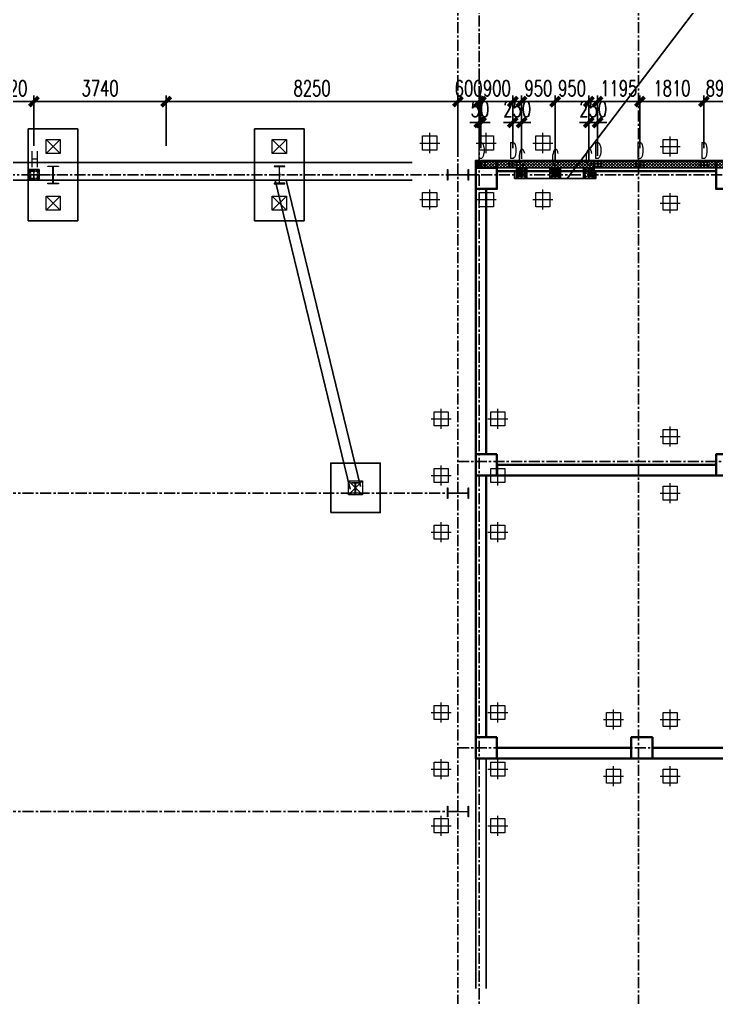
# Model space of a CAD drawing. Extents: x 782294 to 1727252, y -631030 to 17645.
# Drawn here: x 1106699 to 1126406, y -179187 to -151541 of the extents above; entities that cross this region are included whole.
import ezdxf

# ---------------------------------------------------------------- set-up
doc = ezdxf.new("R2010")
doc.units = 0
doc.linetypes.add('CENTER', pattern=[2, 1.25, -0.25, 0.25, -0.25])
doc.layers.get('Defpoints').update_dxf_attribs({"color": 210})
for name, color, linetype in [('!ZN1-填充-8', 8, 'Continuous'), ('!ZN3-铝板幕墙-3', 3, 'Continuous'), ('2钢材断面', 2, 'Continuous'), ('30预埋件', 30, 'Continuous'), ('40钢材投影', 40, 'Continuous'), ('ALT_CEN-0-30', 1, 'CENTER'), ('DIM', 173, 'Continuous'), ('DOTE', 1, 'CENTER'), ('S-BKL', 4, 'Continuous'), ('S-DOTE1', 140, 'CENTER'), ('S-HATCH1-W', 252, 'Continuous'), ('结构轮廓线', 1, 'Continuous')]:
    doc.layers.add(name, color=color, linetype=linetype)
for name, color, linetype, lineweight in [('S-col', 2, 'Continuous', 0), ('S-zhuang', 1, 'Continuous', 0), ('砼墙', 3, 'Continuous', 35), ('砼柱', 2, 'Continuous', 35)]:
    doc.layers.add(name, color=color, linetype=linetype, lineweight=lineweight)
doc.layers.add('疑问', color=1, linetype='Continuous', plot=False)
doc.styles.add('DHTEXT-1', font='romans.shx', dxfattribs={"width": 0.7, "bigfont": 'chinese.shx'})
doc.dimstyles.new('ZN175', dxfattribs={"dimscale": 175, "dimtxt": 2.5, "dimasz": 1.5, "dimexe": 1, "dimexo": 2, "dimgap": 0.9, "dimtad": 1, "dimdec": 0, "dimdsep": 46, "dimtxsty": 'DHTEXT-1', "dimblk": 'ARCHTICK', "dimcen": 2.5, "dimclrd": 173, "dimclre": 173, "dimclrt": 7, "dimazin": 2, "dimtfac": 1, "dimtdec": 0, "dimtix": 1, "dimtmove": 2, "dimatfit": 3, "dimfxl": 0, "dimtolj": 1, "dimtzin": 0, "dimarcsym": 0})

# ---------------------------------------------------------------- blocks, each defined once
blk = doc.blocks.new('20250901082728')
at = {"layer": 'DOTE', "ltscale": 250}
for p, q in [((109500, -5993.9), (109500, 99606.4)), ((114600, -5993.9), (114600, 99662.3)), ((110100, -5810), (110100, 98940.2)), ((133969.2, 90000), (-8092.2, 90000)), ((109500, 81900), (133969.2, 81900)), ((109500, 81000), (-8092.2, 81000)), ((109500, 73800), (133969.2, 73800)), ((109500, 72000), (-8092.2, 72000))]:
    blk.add_line(p, q, dxfattribs=at)
blk = doc.blocks.new('20250913105919')
at = {"layer": '疑问'}
blk.add_lwpolyline([(112585, 89900), (125709, 107149), (132693, 107149)], dxfattribs=at)
at = {"layer": '结构轮廓线', "color": 1, "ltscale": 5000}
blk.add_lwpolyline([(111100, 90100), (111100, 89900), (113400, 89900), (113400, 90100)], dxfattribs=at)
blk = doc.blocks.new('A$C6AFE39C8')
at = {"layer": '砼柱', "lineweight": 35}
for points in [[(-8200, 0), (-8800, 0), (-8800, -800), (-8200, -800)], [(-15000, -200), (-15600, -200), (-15600, -800), (-15000, -800)], [(-15000, -8300), (-15600, -8300), (-15600, -8900), (-15000, -8900)], [(-8200, -8300), (-8800, -8300), (-8800, -8900), (-8200, -8900)], [(-15000, -16300), (-15600, -16300), (-15600, -16900), (-15000, -16900)], [(-10600, -16300), (-11200, -16300), (-11200, -16900), (-10600, -16900)]]:
    blk.add_lwpolyline(points, close=True, dxfattribs=at)
blk = doc.blocks.new('A$C5b102a0f')
at = {"layer": '砼墙', "lineweight": 35}
for p, q in [((116800, 90400), (110600, 90400)), ((110600, 90100), (116800, 90100)), ((110000, 89600), (110000, 82100)), ((110300, 82100), (110300, 89600)), ((116800, 81800), (110600, 81800)), ((110000, 81500), (110000, 74100)), ((110300, 74100), (110300, 81500)), ((110600, 81500), (116800, 81500)), ((114400, 73800), (110600, 73800)), ((125000, 73800), (115000, 73800)), ((110600, 73500), (114400, 73500)), ((115000, 73500), (125000, 73500))]:
    blk.add_line(p, q, dxfattribs=at)
at = {"layer": 'S-col'}
blk.add_blockref('A$C6AFE39C8', (125600, 90400), dxfattribs=at)
blk = doc.blocks.new('20250903183753')
at = {"layer": '2钢材断面'}
for p, q in [((150, 0), (-150, 0)), ((-150, 0), (-150, -300)), ((150, -300), (150, 0)), ((-150, -300), (150, -300))]:
    blk.add_line(p, q, dxfattribs=at)
at = {"layer": '40钢材投影'}
for centre, radius in [((-100, -50), 12), ((-100, -150), 12), ((-100, -250), 12), ((-100, -50), 6), ((-100, -150), 6), ((-100, -250), 6), ((0, -50), 12), ((0, -150), 12), ((0, -250), 12), ((0, -50), 6), ((0, -150), 6), ((0, -250), 6), ((100, -50), 12), ((100, -150), 12), ((100, -251), 12), ((100, -50), 6), ((100, -150), 6), ((100, -251), 6)]:
    blk.add_circle(centre, radius, dxfattribs=at)
at = {"layer": 'ALT_CEN-0-30', "ltscale": 20}
for p, q in [((-100, 0), (-100, -300)), ((0, 0), (0, -300)), ((100, 0), (100, -300)), ((-150, -50), (150, -50)), ((-150, -150), (150, -150)), ((-150, -250), (150, -250))]:
    blk.add_line(p, q, dxfattribs=at)
blk = doc.blocks.new('20250903183821')
at = {"ltscale": 50}
blk.add_blockref('20250903183753', (0, 0), dxfattribs=at)
at = {"layer": '30预埋件', "style": 'DHTEXT-1', "text_generation_flag": 6, "width": 0.55}
blk.add_attdef('B', (-105, 65), '', height=450, rotation=180, dxfattribs=at)
blk = doc.blocks.new('234')
at = {"layer": '!ZN1-填充-8'}
h = blk.add_hatch(color=252, dxfattribs=at)
h.dxf.hatch_style = 1
h.paths.add_polyline_path([(-105, -10), (-113, -10), (-105, -18)])
h = blk.add_hatch(color=252, dxfattribs=at)
h.dxf.hatch_style = 1
h.paths.add_polyline_path([(-95, -18), (-105, -18), (-105, -10), (-95, -10)])
h = blk.add_hatch(color=252, dxfattribs=at)
h.dxf.hatch_style = 1
h.paths.add_polyline_path([(-95, -10), (-87, -10), (-95, -18)])
h = blk.add_hatch(color=252, dxfattribs=at)
h.dxf.hatch_style = 1
h.paths.add_polyline_path([(-5, -10), (-13, -10), (-5, -18)])
h = blk.add_hatch(color=252, dxfattribs=at)
h.dxf.hatch_style = 1
h.paths.add_polyline_path([(5, -18), (-5, -18), (-5, -10), (5, -10)])
h = blk.add_hatch(color=252, dxfattribs=at)
h.dxf.hatch_style = 1
h.paths.add_polyline_path([(5, -10), (13, -10), (5, -18)])
h = blk.add_hatch(color=252, dxfattribs=at)
h.dxf.hatch_style = 1
h.paths.add_polyline_path([(95, -10), (87, -10), (95, -18)])
h = blk.add_hatch(color=252, dxfattribs=at)
h.dxf.hatch_style = 1
h.paths.add_polyline_path([(105, -18), (95, -18), (95, -10), (105, -10)])
h = blk.add_hatch(color=252, dxfattribs=at)
h.dxf.hatch_style = 1
h.paths.add_polyline_path([(105, -10), (113, -10), (105, -18)])
at = {"layer": '2钢材断面'}
for p, q in [((-150, 0), (-150, -10)), ((150, 0), (-150, 0)), ((150, 0), (150, -10)), ((-94, -10), (-150, -10)), ((0, -10), (-94, -10)), ((106, -10), (0, -10)), ((150, -10), (106, -10))]:
    blk.add_line(p, q, dxfattribs=at)
at = {"layer": '40钢材投影'}
for p, q in [((-105, -18), (-113, -10)), ((-105, -10), (-105, -200)), ((-95, -200), (-105, -200)), ((-95, -10), (-95, -200)), ((-95, -18), (-87, -10)), ((-5, -18), (-13, -10)), ((-5, -10), (-5, -200)), ((5, -200), (-5, -200)), ((5, -10), (5, -200)), ((5, -18), (13, -10)), ((95, -18), (87, -10)), ((95, -10), (95, -200)), ((105, -200), (95, -200)), ((105, -10), (105, -200)), ((105, -18), (113, -10))]:
    blk.add_line(p, q, dxfattribs=at)
for points in [[(-95, -172), (-95, -150), (-85, -150), (-85, -200), (-95, -200), (-95, -184)], [(5, -172), (5, -150), (15, -150), (15, -200), (5, -200), (5, -184)], [(105, -172), (105, -150), (115, -150), (115, -200), (105, -200), (105, -184)]]:
    blk.add_lwpolyline(points, dxfattribs=at)
at = {"layer": 'ALT_CEN-0-30', "ltscale": 0.3}
for p, q in [((-100, 0), (-100, -215)), ((0, 0), (0, -215)), ((100, 0), (100, -215))]:
    blk.add_line(p, q, dxfattribs=at)
blk = doc.blocks.new('20250912151943')
at = {"layer": '40钢材投影', "color": 2, "ltscale": 500, "rotation": 180}
blk.add_blockref('234', (0, 0), dxfattribs=at)
at = {"layer": '30预埋件', "style": 'DHTEXT-1', "text_generation_flag": 6, "width": 0.55}
blk.add_attdef('B', (105, -65), '', height=450, dxfattribs=at)
blk = doc.blocks.new('20250913102435')
at = {"ltscale": 500}
for p, values in [((111300, 90200), {'B': 'C'}), ((112250, 90200), {'B': 'C'}), ((113200, 90200), {'B': 'C'}), ((97510, 90150), {'B': 'H'})]:
    blk.add_blockref('20250903183821', p, dxfattribs=at).add_auto_attribs(values)
at = {"layer": '结构轮廓线', "ltscale": 500, "rotation": 180}
for p in [(110150, 90400), (111050, 90400), (113450, 90400), (114645, 90400), (116455, 90400)]:
    blk.add_blockref('20250912151943', p, dxfattribs=at).add_auto_attribs({'B': 'D'})
blk = doc.blocks.new('_ArchTick')
at = {"color": 0, "linetype": 'ByBlock', "const_width": 0.4}
blk.add_lwpolyline([(-0.5, -0.5), (0.5, 0.5)], dxfattribs=at)
blk = doc.blocks.new('*D488')
at = {"layer": 'Defpoints', "color": 0, "ltscale": 1750, "transparency": 16777216}
for p in [(1120647, -153861), (1119747, -155531), (1120647, -155531)]:
    blk.add_point(p, dxfattribs=at)
at = {"layer": 'DIM', "color": 173, "linetype": 'ByBlock', "lineweight": -2, "ltscale": 1750, "transparency": 16777216}
for p, q in [((1119747, -155181), (1119747, -153686)), ((1120647, -155181), (1120647, -153686)), ((1119747, -153861), (1119485, -153861)), ((1119747, -153861), (1120647, -153861)), ((1120647, -153861), (1120910, -153861))]:
    blk.add_line(p, q, dxfattribs=at)
at = {"layer": 'DIM', "color": 173, "lineweight": -2, "ltscale": 1750, "transparency": 16777216, "xscale": 262.5, "yscale": 262.5, "zscale": 262.5}
blk.add_blockref('_ArchTick', (1119747, -153861), dxfattribs=at)
at = {"layer": 'DIM', "color": 173, "lineweight": -2, "ltscale": 1750, "transparency": 16777216, "xscale": 262.5, "yscale": 262.5, "zscale": 262.5, "rotation": 180}
blk.add_blockref('_ArchTick', (1120647, -153861), dxfattribs=at)
at = {"layer": 'DIM', "color": 7, "ltscale": 1750, "transparency": 16777216, "insert": (1120197, -153485), "char_height": 437.5, "attachment_point": 5, "style": 'DHTEXT-1'}
blk.add_mtext('\\A1;900', dxfattribs=at)
blk = doc.blocks.new('*D489')
at = {"layer": 'Defpoints', "color": 0, "ltscale": 1750, "transparency": 16777216}
for p in [(1119697, -153861), (1119097, -155461), (1119697, -155461)]:
    blk.add_point(p, dxfattribs=at)
at = {"layer": 'DIM', "color": 173, "linetype": 'ByBlock', "lineweight": -2, "ltscale": 1750, "transparency": 16777216}
for p, q in [((1119097, -155111), (1119097, -153686)), ((1119697, -155111), (1119697, -153686)), ((1119097, -153861), (1118835, -153861)), ((1119097, -153861), (1119697, -153861)), ((1119697, -153861), (1119960, -153861))]:
    blk.add_line(p, q, dxfattribs=at)
at = {"layer": 'DIM', "color": 173, "lineweight": -2, "ltscale": 1750, "transparency": 16777216, "xscale": 262.5, "yscale": 262.5, "zscale": 262.5}
blk.add_blockref('_ArchTick', (1119097, -153861), dxfattribs=at)
at = {"layer": 'DIM', "color": 173, "lineweight": -2, "ltscale": 1750, "transparency": 16777216, "xscale": 262.5, "yscale": 262.5, "zscale": 262.5, "rotation": 180}
blk.add_blockref('_ArchTick', (1119697, -153861), dxfattribs=at)
at = {"layer": 'DIM', "color": 7, "ltscale": 1750, "transparency": 16777216, "insert": (1119397, -153485), "char_height": 437.5, "attachment_point": 5, "style": 'DHTEXT-1'}
blk.add_mtext('\\A1;600', dxfattribs=at)
blk = doc.blocks.new('*D490')
at = {"layer": 'Defpoints', "color": 0, "ltscale": 1750, "transparency": 16777216}
for p in [(1119097, -153861), (1110847, -155461), (1119097, -155461)]:
    blk.add_point(p, dxfattribs=at)
at = {"layer": 'DIM', "color": 173, "linetype": 'ByBlock', "lineweight": -2, "ltscale": 1750, "transparency": 16777216}
for p, q in [((1110847, -155111), (1110847, -153686)), ((1119097, -155111), (1119097, -153686)), ((1110847, -153861), (1119097, -153861))]:
    blk.add_line(p, q, dxfattribs=at)
at = {"layer": 'DIM', "color": 173, "lineweight": -2, "ltscale": 1750, "transparency": 16777216, "xscale": 262.5, "yscale": 262.5, "zscale": 262.5, "rotation": 180}
blk.add_blockref('_ArchTick', (1110847, -153861), dxfattribs=at)
at = {"layer": 'DIM', "color": 173, "lineweight": -2, "ltscale": 1750, "transparency": 16777216, "xscale": 262.5, "yscale": 262.5, "zscale": 262.5}
blk.add_blockref('_ArchTick', (1119097, -153861), dxfattribs=at)
at = {"layer": 'DIM', "color": 7, "ltscale": 1750, "transparency": 16777216, "insert": (1114972, -153485), "char_height": 437.5, "attachment_point": 5, "style": 'DHTEXT-1'}
blk.add_mtext('\\A1;8250', dxfattribs=at)
blk = doc.blocks.new('*D491')
at = {"layer": 'Defpoints', "color": 0, "ltscale": 1750, "transparency": 16777216}
for p in [(1110847, -153861), (1107107, -155461), (1110847, -155461)]:
    blk.add_point(p, dxfattribs=at)
at = {"layer": 'DIM', "color": 173, "linetype": 'ByBlock', "lineweight": -2, "ltscale": 1750, "transparency": 16777216}
for p, q in [((1107107, -155111), (1107107, -153686)), ((1110847, -155111), (1110847, -153686)), ((1107107, -153861), (1110847, -153861))]:
    blk.add_line(p, q, dxfattribs=at)
at = {"layer": 'DIM', "color": 173, "lineweight": -2, "ltscale": 1750, "transparency": 16777216, "xscale": 262.5, "yscale": 262.5, "zscale": 262.5, "rotation": 180}
blk.add_blockref('_ArchTick', (1107107, -153861), dxfattribs=at)
at = {"layer": 'DIM', "color": 173, "lineweight": -2, "ltscale": 1750, "transparency": 16777216, "xscale": 262.5, "yscale": 262.5, "zscale": 262.5}
blk.add_blockref('_ArchTick', (1110847, -153861), dxfattribs=at)
at = {"layer": 'DIM', "color": 7, "ltscale": 1750, "transparency": 16777216, "insert": (1108977, -153485), "char_height": 437.5, "attachment_point": 5, "style": 'DHTEXT-1'}
blk.add_mtext('\\A1;3740', dxfattribs=at)
blk = doc.blocks.new('*D492')
at = {"layer": 'Defpoints', "color": 0, "ltscale": 1750, "transparency": 16777216}
for p in [(1107107, -153861), (1105687, -155461), (1107107, -155461)]:
    blk.add_point(p, dxfattribs=at)
at = {"layer": 'DIM', "color": 173, "linetype": 'ByBlock', "lineweight": -2, "ltscale": 1750, "transparency": 16777216}
for p, q in [((1105687, -155111), (1105687, -153686)), ((1107107, -155111), (1107107, -153686)), ((1105687, -153861), (1107107, -153861))]:
    blk.add_line(p, q, dxfattribs=at)
at = {"layer": 'DIM', "color": 173, "lineweight": -2, "ltscale": 1750, "transparency": 16777216, "xscale": 262.5, "yscale": 262.5, "zscale": 262.5, "rotation": 180}
blk.add_blockref('_ArchTick', (1105687, -153861), dxfattribs=at)
at = {"layer": 'DIM', "color": 173, "lineweight": -2, "ltscale": 1750, "transparency": 16777216, "xscale": 262.5, "yscale": 262.5, "zscale": 262.5}
blk.add_blockref('_ArchTick', (1107107, -153861), dxfattribs=at)
at = {"layer": 'DIM', "color": 7, "ltscale": 1750, "transparency": 16777216, "insert": (1106397, -153485), "char_height": 437.5, "attachment_point": 5, "style": 'DHTEXT-1'}
blk.add_mtext('\\A1;1420', dxfattribs=at)
blk = doc.blocks.new('*D545')
at = {"layer": 'Defpoints', "color": 0, "ltscale": 1750, "transparency": 16777216}
for p in [(1119747, -154450), (1119697, -155531), (1119747, -155531)]:
    blk.add_point(p, dxfattribs=at)
at = {"layer": 'DIM', "color": 173, "linetype": 'ByBlock', "lineweight": -2, "ltscale": 1750, "transparency": 16777216}
for p, q in [((1119697, -154450), (1119435, -154450)), ((1119697, -155181), (1119697, -154275)), ((1119697, -154450), (1119747, -154450)), ((1119747, -155181), (1119747, -154275)), ((1119747, -154450), (1120010, -154450))]:
    blk.add_line(p, q, dxfattribs=at)
at = {"layer": 'DIM', "color": 173, "lineweight": -2, "ltscale": 1750, "transparency": 16777216, "xscale": 262.5, "yscale": 262.5, "zscale": 262.5}
blk.add_blockref('_ArchTick', (1119697, -154450), dxfattribs=at)
at = {"layer": 'DIM', "color": 173, "lineweight": -2, "ltscale": 1750, "transparency": 16777216, "xscale": 262.5, "yscale": 262.5, "zscale": 262.5, "rotation": 180}
blk.add_blockref('_ArchTick', (1119747, -154450), dxfattribs=at)
at = {"layer": 'DIM', "color": 7, "ltscale": 1750, "transparency": 16777216, "insert": (1119722, -154073), "char_height": 437.5, "attachment_point": 5, "style": 'DHTEXT-1'}
blk.add_mtext('\\A1;50', dxfattribs=at)
blk = doc.blocks.new('*D546')
at = {"layer": 'Defpoints', "color": 0, "ltscale": 1750, "transparency": 16777216}
for p in [(1121847, -153861), (1120897, -155831), (1121847, -155681)]:
    blk.add_point(p, dxfattribs=at)
at = {"layer": 'DIM', "color": 173, "linetype": 'ByBlock', "lineweight": -2, "ltscale": 1750, "transparency": 16777216}
for p, q in [((1120897, -155481), (1120897, -153686)), ((1121847, -155331), (1121847, -153686)), ((1120897, -153861), (1120635, -153861)), ((1120897, -153861), (1121847, -153861)), ((1121847, -153861), (1122110, -153861))]:
    blk.add_line(p, q, dxfattribs=at)
at = {"layer": 'DIM', "color": 173, "lineweight": -2, "ltscale": 1750, "transparency": 16777216, "xscale": 262.5, "yscale": 262.5, "zscale": 262.5}
blk.add_blockref('_ArchTick', (1120897, -153861), dxfattribs=at)
at = {"layer": 'DIM', "color": 173, "lineweight": -2, "ltscale": 1750, "transparency": 16777216, "xscale": 262.5, "yscale": 262.5, "zscale": 262.5, "rotation": 180}
blk.add_blockref('_ArchTick', (1121847, -153861), dxfattribs=at)
at = {"layer": 'DIM', "color": 7, "ltscale": 1750, "transparency": 16777216, "insert": (1121372, -153485), "char_height": 437.5, "attachment_point": 5, "style": 'DHTEXT-1'}
blk.add_mtext('\\A1;950', dxfattribs=at)
blk = doc.blocks.new('*D547')
at = {"layer": 'Defpoints', "color": 0, "ltscale": 1750, "transparency": 16777216}
for p in [(1120897, -154450), (1120647, -155531), (1120897, -155831)]:
    blk.add_point(p, dxfattribs=at)
at = {"layer": 'DIM', "color": 173, "linetype": 'ByBlock', "lineweight": -2, "ltscale": 1750, "transparency": 16777216}
for p, q in [((1120647, -154450), (1120385, -154450)), ((1120647, -155181), (1120647, -154275)), ((1120647, -154450), (1120897, -154450)), ((1120897, -155481), (1120897, -154275)), ((1120897, -154450), (1121160, -154450))]:
    blk.add_line(p, q, dxfattribs=at)
at = {"layer": 'DIM', "color": 173, "lineweight": -2, "ltscale": 1750, "transparency": 16777216, "xscale": 262.5, "yscale": 262.5, "zscale": 262.5}
blk.add_blockref('_ArchTick', (1120647, -154450), dxfattribs=at)
at = {"layer": 'DIM', "color": 173, "lineweight": -2, "ltscale": 1750, "transparency": 16777216, "xscale": 262.5, "yscale": 262.5, "zscale": 262.5, "rotation": 180}
blk.add_blockref('_ArchTick', (1120897, -154450), dxfattribs=at)
at = {"layer": 'DIM', "color": 7, "ltscale": 1750, "transparency": 16777216, "insert": (1120772, -154073), "char_height": 437.5, "attachment_point": 5, "style": 'DHTEXT-1'}
blk.add_mtext('\\A1;250', dxfattribs=at)
blk = doc.blocks.new('*D548')
at = {"layer": 'Defpoints', "color": 0, "ltscale": 1750, "transparency": 16777216}
for p in [(1122797, -153861), (1121847, -155849), (1122797, -155849)]:
    blk.add_point(p, dxfattribs=at)
at = {"layer": 'DIM', "color": 173, "linetype": 'ByBlock', "lineweight": -2, "ltscale": 1750, "transparency": 16777216}
for p, q in [((1121847, -155499), (1121847, -153686)), ((1122797, -155499), (1122797, -153686)), ((1121847, -153861), (1121585, -153861)), ((1121847, -153861), (1122797, -153861)), ((1122797, -153861), (1123060, -153861))]:
    blk.add_line(p, q, dxfattribs=at)
at = {"layer": 'DIM', "color": 173, "lineweight": -2, "ltscale": 1750, "transparency": 16777216, "xscale": 262.5, "yscale": 262.5, "zscale": 262.5}
blk.add_blockref('_ArchTick', (1121847, -153861), dxfattribs=at)
at = {"layer": 'DIM', "color": 173, "lineweight": -2, "ltscale": 1750, "transparency": 16777216, "xscale": 262.5, "yscale": 262.5, "zscale": 262.5, "rotation": 180}
blk.add_blockref('_ArchTick', (1122797, -153861), dxfattribs=at)
at = {"layer": 'DIM', "color": 7, "ltscale": 1750, "transparency": 16777216, "insert": (1122322, -153485), "char_height": 437.5, "attachment_point": 5, "style": 'DHTEXT-1'}
blk.add_mtext('\\A1;950', dxfattribs=at)
blk = doc.blocks.new('*D549')
at = {"layer": 'Defpoints', "color": 0, "ltscale": 1750, "transparency": 16777216}
for p in [(1123047, -154450), (1122797, -155819), (1123047, -155746)]:
    blk.add_point(p, dxfattribs=at)
at = {"layer": 'DIM', "color": 173, "linetype": 'ByBlock', "lineweight": -2, "ltscale": 1750, "transparency": 16777216}
for p, q in [((1122797, -154450), (1122535, -154450)), ((1122797, -155469), (1122797, -154275)), ((1122797, -154450), (1123047, -154450)), ((1123047, -155396), (1123047, -154275)), ((1123047, -154450), (1123310, -154450))]:
    blk.add_line(p, q, dxfattribs=at)
at = {"layer": 'DIM', "color": 173, "lineweight": -2, "ltscale": 1750, "transparency": 16777216, "xscale": 262.5, "yscale": 262.5, "zscale": 262.5}
blk.add_blockref('_ArchTick', (1122797, -154450), dxfattribs=at)
at = {"layer": 'DIM', "color": 173, "lineweight": -2, "ltscale": 1750, "transparency": 16777216, "xscale": 262.5, "yscale": 262.5, "zscale": 262.5, "rotation": 180}
blk.add_blockref('_ArchTick', (1123047, -154450), dxfattribs=at)
at = {"layer": 'DIM', "color": 7, "ltscale": 1750, "transparency": 16777216, "insert": (1122922, -154073), "char_height": 437.5, "attachment_point": 5, "style": 'DHTEXT-1'}
blk.add_mtext('\\A1;250', dxfattribs=at)
blk = doc.blocks.new('*D557')
at = {"layer": 'Defpoints', "color": 0, "ltscale": 1750, "transparency": 16777216}
for p in [(1126942, -153861), (1126052, -155531), (1126942, -155531)]:
    blk.add_point(p, dxfattribs=at)
at = {"layer": 'DIM', "color": 173, "linetype": 'ByBlock', "lineweight": -2, "ltscale": 1750, "transparency": 16777216}
for p, q in [((1126052, -155181), (1126052, -153686)), ((1126942, -155181), (1126942, -153686)), ((1126052, -153861), (1125790, -153861)), ((1126052, -153861), (1126942, -153861)), ((1126942, -153861), (1127205, -153861))]:
    blk.add_line(p, q, dxfattribs=at)
at = {"layer": 'DIM', "color": 173, "lineweight": -2, "ltscale": 1750, "transparency": 16777216, "xscale": 262.5, "yscale": 262.5, "zscale": 262.5}
blk.add_blockref('_ArchTick', (1126052, -153861), dxfattribs=at)
at = {"layer": 'DIM', "color": 173, "lineweight": -2, "ltscale": 1750, "transparency": 16777216, "xscale": 262.5, "yscale": 262.5, "zscale": 262.5, "rotation": 180}
blk.add_blockref('_ArchTick', (1126942, -153861), dxfattribs=at)
at = {"layer": 'DIM', "color": 7, "ltscale": 1750, "transparency": 16777216, "insert": (1126497, -153485), "char_height": 437.5, "attachment_point": 5, "style": 'DHTEXT-1'}
blk.add_mtext('\\A1;890', dxfattribs=at)
blk = doc.blocks.new('*D558')
at = {"layer": 'Defpoints', "color": 0, "ltscale": 1750, "transparency": 16777216}
for p in [(1126052, -153861), (1124242, -155531), (1126052, -155531)]:
    blk.add_point(p, dxfattribs=at)
at = {"layer": 'DIM', "color": 173, "linetype": 'ByBlock', "lineweight": -2, "ltscale": 1750, "transparency": 16777216}
for p, q in [((1124242, -155181), (1124242, -153686)), ((1126052, -155181), (1126052, -153686)), ((1124242, -153861), (1126052, -153861))]:
    blk.add_line(p, q, dxfattribs=at)
at = {"layer": 'DIM', "color": 173, "lineweight": -2, "ltscale": 1750, "transparency": 16777216, "xscale": 262.5, "yscale": 262.5, "zscale": 262.5, "rotation": 180}
blk.add_blockref('_ArchTick', (1124242, -153861), dxfattribs=at)
at = {"layer": 'DIM', "color": 173, "lineweight": -2, "ltscale": 1750, "transparency": 16777216, "xscale": 262.5, "yscale": 262.5, "zscale": 262.5}
blk.add_blockref('_ArchTick', (1126052, -153861), dxfattribs=at)
at = {"layer": 'DIM', "color": 7, "ltscale": 1750, "transparency": 16777216, "insert": (1125147, -153485), "char_height": 437.5, "attachment_point": 5, "style": 'DHTEXT-1'}
blk.add_mtext('\\A1;1810', dxfattribs=at)
blk = doc.blocks.new('*D559')
at = {"layer": 'Defpoints', "color": 0, "ltscale": 1750, "transparency": 16777216}
for p in [(1124242, -153861), (1123047, -155531), (1124242, -155531)]:
    blk.add_point(p, dxfattribs=at)
at = {"layer": 'DIM', "color": 173, "linetype": 'ByBlock', "lineweight": -2, "ltscale": 1750, "transparency": 16777216}
for p, q in [((1123047, -155181), (1123047, -153686)), ((1124242, -155181), (1124242, -153686)), ((1123047, -153861), (1122785, -153861)), ((1123047, -153861), (1124242, -153861)), ((1124242, -153861), (1124505, -153861))]:
    blk.add_line(p, q, dxfattribs=at)
at = {"layer": 'DIM', "color": 173, "lineweight": -2, "ltscale": 1750, "transparency": 16777216, "xscale": 262.5, "yscale": 262.5, "zscale": 262.5}
blk.add_blockref('_ArchTick', (1123047, -153861), dxfattribs=at)
at = {"layer": 'DIM', "color": 173, "lineweight": -2, "ltscale": 1750, "transparency": 16777216, "xscale": 262.5, "yscale": 262.5, "zscale": 262.5, "rotation": 180}
blk.add_blockref('_ArchTick', (1124242, -153861), dxfattribs=at)
at = {"layer": 'DIM', "color": 7, "ltscale": 1750, "transparency": 16777216, "insert": (1123645, -153485), "char_height": 437.5, "attachment_point": 5, "style": 'DHTEXT-1'}
blk.add_mtext('\\A1;1195', dxfattribs=at)
blk = doc.blocks.new('20250922145040')
at = {"layer": 'S-col'}
blk.add_lwpolyline([(-0.375, -0.188), (-0.375, 0.187), (-0.36, 0.187), (-0.36, 0.005), (0.36, 0.005), (0.36, 0.187), (0.375, 0.187), (0.375, -0.188), (0.36, -0.188), (0.36, -0.005), (-0.36, -0.005), (-0.36, -0.188)], close=True, dxfattribs=at)
blk = doc.blocks.new('S-ZHUANG-400')
at = {"layer": 'S-zhuang'}
for p, q in [((200, -200), (-200, 200)), ((-200, -200), (200, 200))]:
    blk.add_line(p, q, dxfattribs=at)
blk.add_lwpolyline([(-200, 200), (200, 200), (200, -200), (-200, -200)], close=True, dxfattribs=at)
blk = doc.blocks.new('CT2')
at = {"layer": 'S-DOTE1', "ltscale": 0.25}
for p, q in [((-193625, -187226), (-193625, -187106)), ((-193565, -187166), (-193685, -187166))]:
    blk.add_line(p, q, dxfattribs=at)
at = {"layer": 'S-HATCH1-W'}
blk.add_lwpolyline([(-194325, -185866), (-192925, -185866), (-192925, -188466), (-194325, -188466)], close=True, dxfattribs=at)
at = {"layer": 'S-zhuang'}
for p in [(-193625, -186366), (-193625, -187966)]:
    blk.add_blockref('S-ZHUANG-400', p, dxfattribs=at)
blk = doc.blocks.new('CT1')
at = {"layer": 'S-HATCH1-W'}
blk.add_lwpolyline([(-91607, -249948), (-91607, -248548), (-90207, -248548), (-90207, -249948)], close=True, dxfattribs=at)
at = {"layer": 'S-zhuang', "rotation": 90.00000000000001}
blk.add_blockref('S-ZHUANG-400', (-90907, -249248), dxfattribs=at)
blk = doc.blocks.new('A$C08FF7A6C')
at = {"layer": '砼墙', "lineweight": 35}
for p, q in [((6800, 0), (600, 0)), ((15000, 0), (7400, 0)), ((600, -300), (6800, -300)), ((7400, -300), (15000, -300)), ((0, -800), (0, -8300)), ((300, -8300), (300, -800)), ((15300, -600), (15300, -3000)), ((15600, -3000), (15600, -600)), ((15300, -3600), (15300, -8300)), ((15600, -8300), (15600, -3600)), ((6800, -8600), (600, -8600)), ((15000, -8600), (7400, -8600)), ((0, -8900), (0, -16300)), ((300, -16300), (300, -8900)), ((600, -8900), (6800, -8900)), ((7400, -8900), (15000, -8900)), ((15300, -8900), (15300, -16300)), ((15600, -16300), (15600, -8900)), ((4400, -16600), (600, -16600)), ((15000, -16600), (5000, -16600)), ((600, -16900), (4400, -16900)), ((5000, -16900), (15000, -16900))]:
    blk.add_line(p, q, dxfattribs=at)
at = {"layer": '砼柱', "lineweight": 35}
for points in [[(600, 0), (0, 0), (0, -800), (600, -800)], [(7400, 0), (6800, 0), (6800, -800), (7400, -800)], [(15600, 0), (15000, 0), (15000, -600), (15600, -600)], [(15600, -3000), (15000, -3000), (15000, -3600), (15600, -3600)], [(600, -8300), (0, -8300), (0, -8900), (600, -8900)], [(7400, -8300), (6800, -8300), (6800, -8900), (7400, -8900)], [(15600, -8300), (15000, -8300), (15000, -8900), (15600, -8900)], [(600, -16300), (0, -16300), (0, -16900), (600, -16900)], [(5000, -16300), (4400, -16300), (4400, -16900), (5000, -16900)], [(15600, -16300), (15000, -16300), (15000, -16900), (15600, -16900)]]:
    blk.add_lwpolyline(points, close=True, dxfattribs=at)
blk = doc.blocks.new('FZ-400')
for p, q in [((0, -283), (0, 283)), ((-283, 0), (283, 0))]:
    blk.add_line(p, q)
blk.add_lwpolyline([(200, -200), (-200, -200), (-200, 200), (200, 200)], close=True)
blk = doc.blocks.new('A$Cda0970a6')
at = {"layer": 'S-HATCH1-W'}
h = blk.add_hatch(dxfattribs=at)
h.set_pattern_fill('ANSI37', color=256, scale=20)
h.set_pattern_definition([(45, (208858.42, -79951.82), (-44.90128, 44.90128), []), (135, (208858.42, -79951.82), (-44.90128, -44.90128), [])])
h.paths.add_polyline_path([(110000, 90200), (125600, 90200), (125600, 90400), (110000, 90400)])
at = {"layer": 'S-BKL'}
for p, q in [((108200, 90350), (23095, 90350)), ((23369, 89850), (108200, 89850)), ((106454, 81115), (104332, 89850)), ((106746, 81185), (104641, 89850)), ((110000, 67000), (110000, 73500)), ((110300, 67000), (110300, 73500))]:
    blk.add_line(p, q, dxfattribs=at)
at = {"layer": 'S-col'}
for points in [[(98200, 89750), (97900, 89750), (97900, 89762), (98046, 89762), (98046, 90238), (97900, 90238), (97900, 90250), (98200, 90250), (98200, 90238), (98054, 90238), (98054, 89762), (98200, 89762)], [(104300, 89750), (104600, 89750), (104600, 89762), (104454, 89762), (104454, 90238), (104600, 90238), (104600, 90250), (104300, 90250), (104300, 90238), (104446, 90238), (104446, 89762), (104300, 89762)], [(106500, 81300), (106700, 81300), (106700, 81288), (106604, 81288), (106604, 81012), (106700, 81012), (106700, 81000), (106500, 81000), (106500, 81012), (106596, 81012), (106596, 81288), (106500, 81288)]]:
    blk.add_lwpolyline(points, close=True, dxfattribs=at)
at = {"layer": 'S-HATCH1-W'}
blk.add_lwpolyline([(110000, 90200), (125600, 90200), (125600, 90400), (110000, 90400)], close=True, dxfattribs=at)
at = {"layer": 'S-col', "xscale": 800.0000000000005, "yscale": 800.0000000000005, "zscale": 800.0000000000005}
for p in [(109500, 90000), (109500, 81000), (109500, 72000)]:
    blk.add_blockref('20250922145040', p, dxfattribs=at)
at = {"layer": 'S-col'}
blk.add_blockref('A$C08FF7A6C', (110000, 90400), dxfattribs=at)
at = {"layer": 'S-zhuang'}
for name, p in [('CT2', (291675, 277166)), ('CT2', (298075, 277166)), ('CT1', (197507, 330398))]:
    blk.add_blockref(name, p, dxfattribs=at)
at = {"layer": 'S-zhuang', "color": 0, "ltscale": 0.5}
for p in [(108700, 90900), (110300, 90900), (111900, 90900), (115500, 90800), (108700, 89300), (110300, 89300), (111900, 89300), (115500, 89200), (109025, 83100), (110625, 83100), (115500, 82600), (109025, 81500), (110625, 81500), (115500, 81000), (109025, 79900), (110625, 79900), (109025, 74800), (110625, 74800), (113900, 74600), (115500, 74600), (109025, 73200), (110625, 73200), (113900, 73000), (115500, 73000), (109025, 71600), (110625, 71600)]:
    blk.add_blockref('FZ-400', p, dxfattribs=at)

msp = doc.modelspace()

# ---------------------------------------------------------------- block references
at = {"layer": '!ZN3-铝板幕墙-3', "ltscale": 1750}
msp.add_blockref('A$Cda0970a6', (1009597.3, -245931.2), dxfattribs=at)
at = {"ltscale": 2000}
msp.add_blockref('20250901082728', (1009597.3, -245931.2), dxfattribs=at)
at = {"layer": '结构轮廓线', "ltscale": 500}
for name in ['20250913105919', '20250913102435']:
    msp.add_blockref(name, (1009597.3, -245931.2), dxfattribs=at)
at = {"layer": '结构轮廓线', "color": 1, "ltscale": 5000}
msp.add_blockref('A$C5b102a0f', (1009597.3, -245931.2), dxfattribs=at)

# ---------------------------------------------------------------- dimensions: what is measured, and where the dimension line sits
at = {"layer": 'DIM', "ltscale": 1750}
for base, p1, p2, picture, middle in [((1107107.3, -153861.2), (1105687.3, -155461.2), (1107107.3, -155461.2), '*D492', (1106397.3, -153484.9)), ((1110847.3, -153861.2), (1107107.3, -155461.2), (1110847.3, -155461.2), '*D491', (1108977.3, -153484.9)), ((1119097.3, -153861.2), (1110847.3, -155461.2), (1119097.3, -155461.2), '*D490', (1114972.3, -153484.9)), ((1119697.3, -153861.2), (1119097.3, -155461.2), (1119697.3, -155461.2), '*D489', (1119397.3, -153484.9)), ((1120647.3, -153861.2), (1119747.3, -155531.2), (1120647.3, -155531.2), '*D488', (1120197.3, -153484.9)), ((1121847.3, -153861.2), (1120897.3, -155831.2), (1121847.3, -155681.2), '*D546', (1121372.3, -153484.9)), ((1122797.3, -153861.2), (1121847.3, -155849.1), (1122797.3, -155849.1), '*D548', (1122322.3, -153484.9)), ((1124242.3, -153861.2), (1123047.3, -155531.2), (1124242.3, -155531.2), '*D559', (1123644.8, -153484.9)), ((1126052.3, -153861.2), (1124242.3, -155531.2), (1126052.3, -155531.2), '*D558', (1125147.3, -153484.9)), ((1126942.3, -153861.2), (1126052.3, -155531.2), (1126942.3, -155531.2), '*D557', (1126497.3, -153484.9)), ((1119747.3, -154449.7), (1119697.3, -155531.2), (1119747.3, -155531.2), '*D545', (1119722.3, -154073.5)), ((1120897.3, -154449.7), (1120647.3, -155531.2), (1120897.3, -155831.2), '*D547', (1120772.3, -154073.5)), ((1123047.3, -154449.7), (1122797.3, -155818.9), (1123047.3, -155746.5), '*D549', (1122922.3, -154073.5))]:
    dim = msp.add_linear_dim(base=base, p1=p1, p2=p2, dimstyle='ZN175', dxfattribs=at)
    dim.commit()
    dim.dimension.update_dxf_attribs({"geometry": picture, "text_midpoint": middle})

doc.saveas('drawing.dxf')
